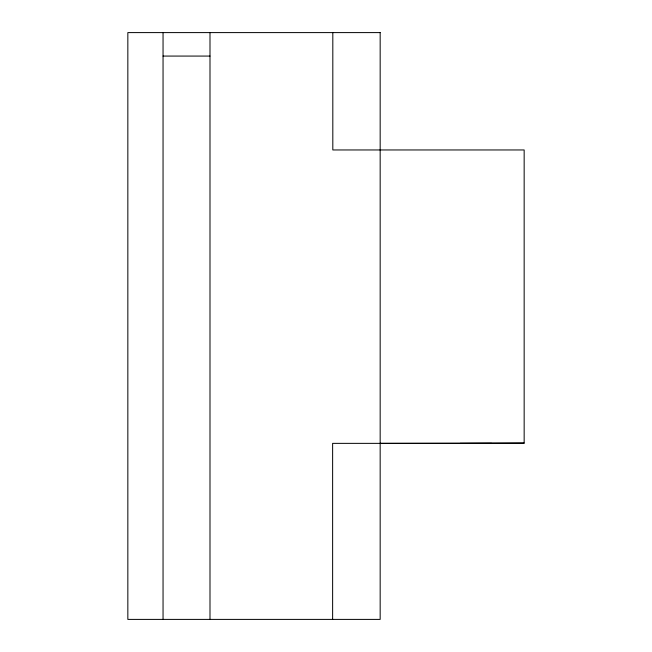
<?xml version="1.0" encoding="UTF-8"?>
<svg xmlns="http://www.w3.org/2000/svg" width="652" height="652" viewBox="0 0 652 652"><rect width="100%" height="100%" fill="white"/><g stroke="black" fill="none" stroke-linecap="round" stroke-linejoin="round"><path stroke-width="0.98" d="M460.182 443.36L524.159 443.107L524.159 149.96L332.813 149.96L332.813 32.6M380.165 443.36L524.159 443.107M163.049 56.072L209.993 56.072M491.657 443.36L332.626 443.36L332.626 619.4M209.993 32.6L209.993 619.4M163.049 32.6L163.049 619.4M380.165 32.6L127.841 32.6L127.841 619.4L380.165 619.4L380.165 32.6"/></g></svg>
